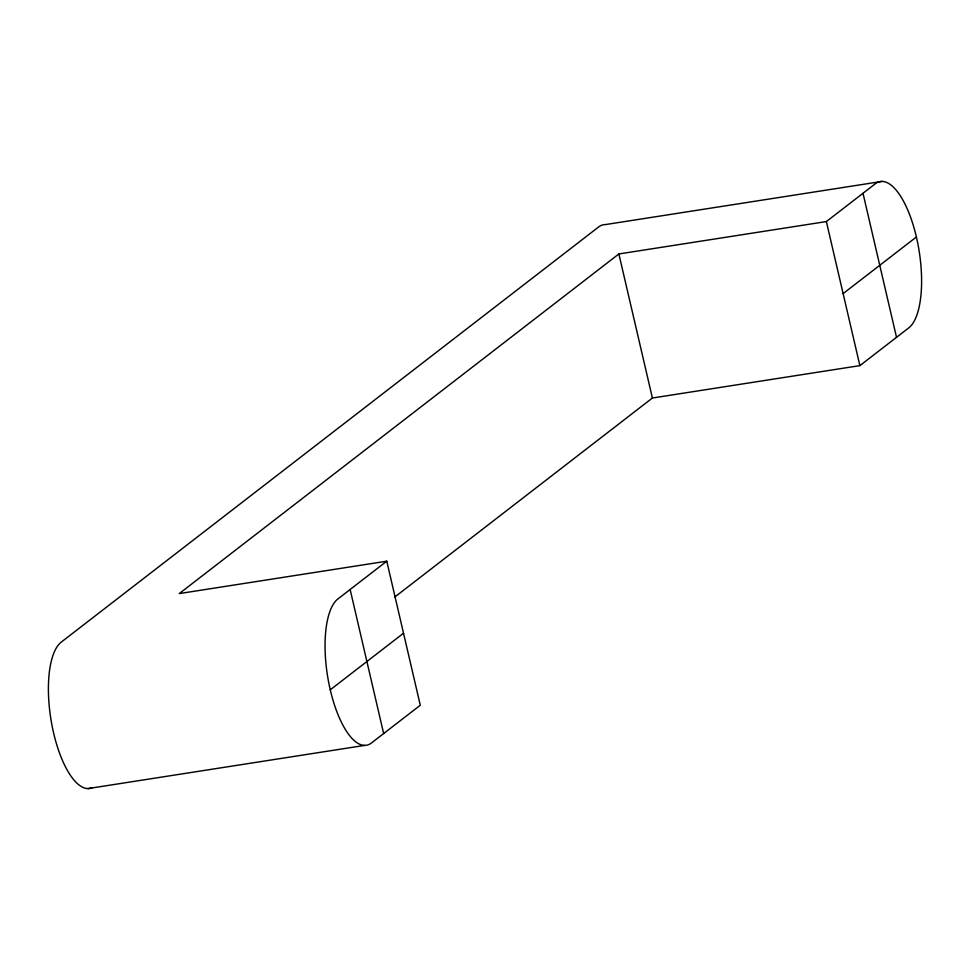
<?xml version="1.0" encoding="UTF-8"?>
<svg xmlns="http://www.w3.org/2000/svg" width="970" height="970" viewBox="0 0 970 970"><rect width="100%" height="100%" fill="white"/><g stroke="black" fill="none" stroke-linecap="round" stroke-linejoin="round"><path stroke-width="1.45" d="M394.863 596.974L652.398 398.015L859.881 365.629L908.732 327.896A75.236 27.584 81.1 0 0 916.395 236.995A75.236 27.584 81.1 0 0 875.207 183.839L826.367 221.572L618.872 253.958L179.28 593.579L386.763 561.193L420.289 705.251L371.437 742.984A75.236 27.584 81.1 0 1 330.261 689.828A75.236 27.584 81.1 0 1 337.924 598.926L386.763 561.193M330.261 689.828L403.52 633.216M843.124 293.607L916.395 236.995M882.094 181.402L605.45 224.579A75.236 27.584 81.1 0 0 598.563 227.016L61.268 642.104A75.236 27.584 81.1 0 0 52.768 729.21A75.236 27.584 81.1 0 0 92.15 787.737M87.906 788.598L364.55 745.421M862.997 193.272L896.522 337.33M826.367 221.572L859.881 365.629M618.872 253.958L652.398 398.015M350.134 589.493L383.659 733.55"/></g></svg>
